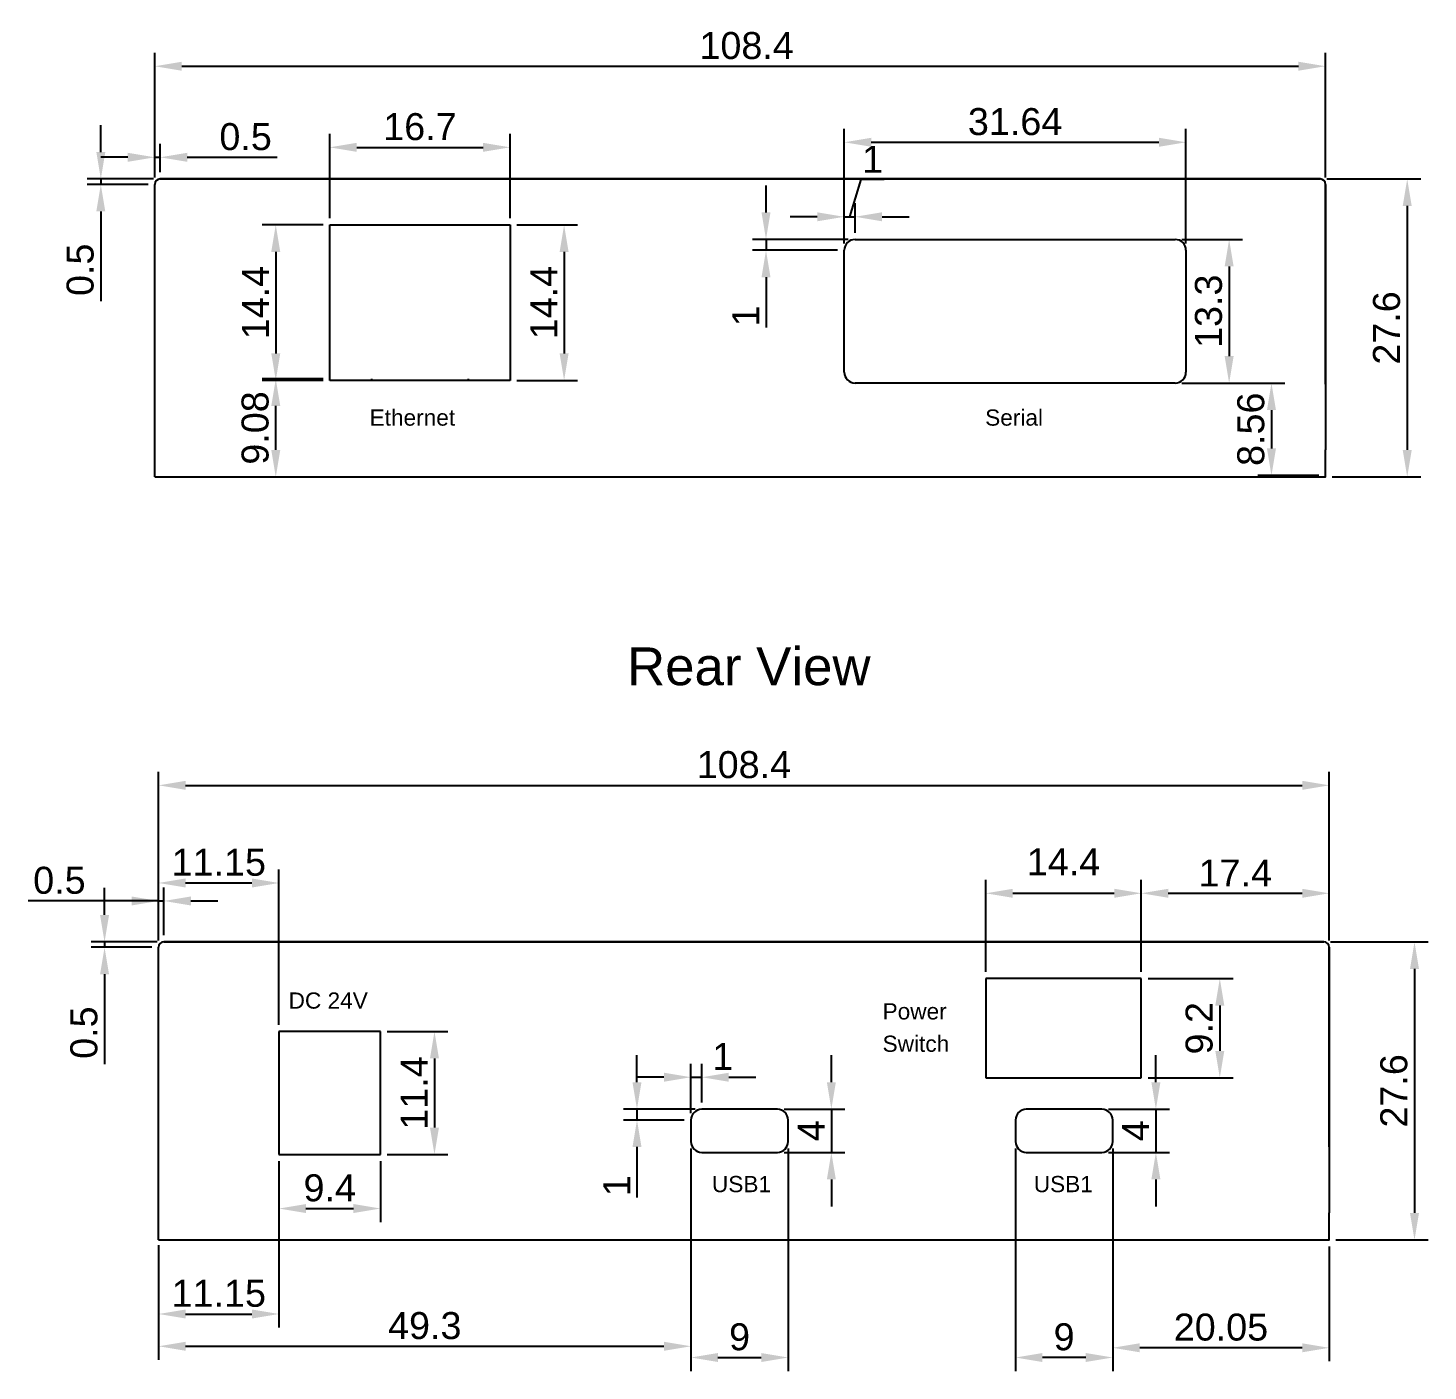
# Model space of a CAD drawing. Header units: millimetres. Extents: x 15 to 627, y 19 to 461.
# Drawn here: x 359.5 to 489.2, y 29.2 to 153.6 of the extents above; entities that cross this region are included whole.
import ezdxf

# ---------------------------------------------------------------- set-up
doc = ezdxf.new("R2010")
doc.units = ezdxf.units.MM
doc.header["$MEASUREMENT"] = 0
doc.layers.get('0').update_dxf_attribs({"linetype": 'CONTINUOUS'})
doc.layers.get('DEFPOINTS').update_dxf_attribs({"linetype": 'CONTINUOUS'})
for name, color, linetype in [('DIMENSION', 3, 'CONTINUOUS'), ('VIEW003', 7, 'CONTINUOUS'), ('VIEW005', 7, 'CONTINUOUS')]:
    doc.layers.add(name, color=color, linetype=linetype)
doc.styles.get("Standard").update_dxf_attribs({"font": 'arial.ttf'})
doc.dimstyles.get("Standard").update_dxf_attribs({"dimscale": 0, "dimtxt": 2.5, "dimasz": 2.5, "dimexe": 1.25, "dimexo": 0.625, "dimtad": 1, "dimdsep": 46, "dimtxsty": 'Standard', "dimcen": 2.5, "dimadec": 0, "dimazin": 0, "dimtfac": 1, "dimtmove": 0, "dimatfit": 3, "dimfxl": 1, "dimarcsym": 0})

# ---------------------------------------------------------------- blocks, each defined once
blk = doc.blocks.new('*D186')
at = {"layer": 'DEFPOINTS', "color": 0, "transparency": 16777216}
for p in [(479.668832, 150.098534), (371.269332, 139.152734), (479.668832, 139.152734)]:
    blk.add_point(p, dxfattribs=at)
at = {"layer": 'DIMENSION', "color": 0, "transparency": 16777216}
for p, q in [((371.269332, 139.777734), (371.269332, 151.348534)), ((479.668832, 139.777734), (479.668832, 151.348534)), ((373.769332, 150.098534), (477.168832, 150.098534))]:
    blk.add_line(p, q, dxfattribs=at)
for points in [[(373.769332, 150.515201), (373.769332, 149.681867), (371.269332, 150.098534)], [(477.168832, 149.681867), (477.168832, 150.515201), (479.668832, 150.098534)]]:
    blk.add_solid(points, dxfattribs=at)
at = {"layer": 'DIMENSION', "color": 0, "linetype": 'ByBlock', "transparency": 16777216, "insert": (426.06917, 151.999784), "char_height": 2.5, "attachment_point": 5}
blk.add_mtext('108.4', dxfattribs=at)
blk = doc.blocks.new('*D187')
at = {"layer": 'DEFPOINTS', "color": 0, "transparency": 16777216}
for p in [(371.769332, 141.662544), (371.269332, 139.152734), (371.769332, 139.652734)]:
    blk.add_point(p, dxfattribs=at)
at = {"layer": 'DIMENSION', "color": 0, "transparency": 16777216}
for p, q in [((371.269332, 139.777734), (371.269332, 142.912544)), ((371.769332, 140.277734), (371.769332, 142.912544)), ((368.769332, 141.662544), (366.269332, 141.662544)), ((371.269332, 141.662544), (371.769332, 141.662544)), ((374.269332, 141.662544), (382.584332, 141.662544))]:
    blk.add_line(p, q, dxfattribs=at)
for points in [[(368.769332, 141.245878), (368.769332, 142.079211), (371.269332, 141.662544)], [(374.269332, 142.079211), (374.269332, 141.245878), (371.769332, 141.662544)]]:
    blk.add_solid(points, dxfattribs=at)
at = {"layer": 'DIMENSION', "color": 0, "linetype": 'ByBlock', "transparency": 16777216, "insert": (379.676832, 143.563794), "char_height": 2.5, "attachment_point": 5}
blk.add_mtext('0.5', dxfattribs=at)
blk = doc.blocks.new('*D188')
at = {"layer": 'DEFPOINTS', "color": 0, "transparency": 16777216}
for p in [(436.109332, 136.151646), (436.109332, 134.052834), (435.109332, 133.052834)]:
    blk.add_point(p, dxfattribs=at)
at = {"layer": 'DIMENSION', "color": 0, "transparency": 16777216}
for p, q in [((436.642083, 139.594146), (435.609332, 136.151646)), ((438.812083, 139.594146), (436.642083, 139.594146)), ((432.609332, 136.151646), (430.109332, 136.151646)), ((435.109332, 133.677834), (435.109332, 137.401646)), ((435.109332, 136.151646), (436.109332, 136.151646)), ((436.109332, 134.677834), (436.109332, 137.401646)), ((438.609332, 136.151646), (441.109332, 136.151646))]:
    blk.add_line(p, q, dxfattribs=at)
for points in [[(432.609332, 135.734979), (432.609332, 136.568313), (435.109332, 136.151646)], [(438.609332, 136.568313), (438.609332, 135.734979), (436.109332, 136.151646)]]:
    blk.add_solid(points, dxfattribs=at)
at = {"layer": 'DIMENSION', "color": 0, "linetype": 'ByBlock', "transparency": 16777216, "insert": (437.727083, 141.474146), "char_height": 2.5, "attachment_point": 5}
blk.add_mtext('1', dxfattribs=at)
blk = doc.blocks.new('*D189')
at = {"layer": 'DEFPOINTS', "color": 0, "transparency": 16777216}
for p in [(382.766132, 49.288282), (392.166132, 49.288282), (392.166132, 44.288282)]:
    blk.add_point(p, dxfattribs=at)
at = {"layer": 'DIMENSION', "color": 0, "transparency": 16777216}
for p, q in [((382.766132, 48.663282), (382.766132, 43.038282)), ((392.166132, 48.663282), (392.166132, 43.038282)), ((385.266132, 44.288282), (389.666132, 44.288282))]:
    blk.add_line(p, q, dxfattribs=at)
for points in [[(385.266132, 44.704949), (385.266132, 43.871615), (382.766132, 44.288282)], [(389.666132, 43.871615), (389.666132, 44.704949), (392.166132, 44.288282)]]:
    blk.add_solid(points, dxfattribs=at)
at = {"layer": 'DIMENSION', "color": 0, "linetype": 'ByBlock', "transparency": 16777216, "insert": (387.466132, 46.189532), "char_height": 2.5, "attachment_point": 5}
blk.add_mtext('9.4', dxfattribs=at)
blk = doc.blocks.new('*D190')
at = {"layer": 'DEFPOINTS', "color": 0, "transparency": 16777216}
for p in [(462.615832, 73.488282), (448.215832, 65.588282), (462.615832, 65.588282)]:
    blk.add_point(p, dxfattribs=at)
at = {"layer": 'DIMENSION', "color": 0, "transparency": 16777216}
for p, q in [((448.215832, 66.213282), (448.215832, 74.738282)), ((462.615832, 66.213282), (462.615832, 74.738282)), ((450.715832, 73.488282), (460.115832, 73.488282))]:
    blk.add_line(p, q, dxfattribs=at)
for points in [[(450.715832, 73.904949), (450.715832, 73.071615), (448.215832, 73.488282)], [(460.115832, 73.071615), (460.115832, 73.904949), (462.615832, 73.488282)]]:
    blk.add_solid(points, dxfattribs=at)
at = {"layer": 'DIMENSION', "color": 0, "linetype": 'ByBlock', "transparency": 16777216, "insert": (455.415832, 76.403137), "char_height": 2.5, "attachment_point": 5}
blk.add_mtext('14.4', dxfattribs=at)
blk = doc.blocks.new('*D199')
at = {"layer": 'DEFPOINTS', "color": 0, "transparency": 16777216}
for p in [(366.269332, 139.152734), (371.269332, 139.152734), (371.769332, 139.652734)]:
    blk.add_point(p, dxfattribs=at)
at = {"layer": 'DIMENSION', "color": 0, "transparency": 16777216}
for p, q in [((366.269332, 142.152734), (366.269332, 144.652734)), ((371.144332, 139.652734), (365.019332, 139.652734)), ((370.644332, 139.152734), (365.019332, 139.152734)), ((366.269332, 139.652734), (366.269332, 139.152734)), ((366.269332, 136.652734), (366.269332, 128.337734))]:
    blk.add_line(p, q, dxfattribs=at)
for points in [[(365.852665, 142.152734), (366.685998, 142.152734), (366.269332, 139.652734)], [(366.685998, 136.652734), (365.852665, 136.652734), (366.269332, 139.152734)]]:
    blk.add_solid(points, dxfattribs=at)
at = {"layer": 'DIMENSION', "color": 0, "linetype": 'ByBlock', "transparency": 16777216, "insert": (364.368082, 131.245234), "char_height": 2.5, "attachment_point": 5, "rotation": 90}
blk.add_mtext('0.5', dxfattribs=at)
blk = doc.blocks.new('*D200')
at = {"layer": 'DEFPOINTS', "color": 0, "transparency": 16777216}
for p in [(372.116132, 72.777105), (372.116132, 68.988282), (371.616132, 68.488282)]:
    blk.add_point(p, dxfattribs=at)
at = {"layer": 'DIMENSION', "color": 0, "transparency": 16777216}
for p, q in [((371.616132, 69.113282), (371.616132, 74.027105)), ((372.116132, 69.613282), (372.116132, 74.027105)), ((371.616132, 72.777105), (359.527176, 72.777105)), ((369.116132, 72.777105), (366.616132, 72.777105)), ((371.616132, 72.777105), (372.116132, 72.777105)), ((374.616132, 72.777105), (377.116132, 72.777105))]:
    blk.add_line(p, q, dxfattribs=at)
for points in [[(369.116132, 72.360439), (369.116132, 73.193772), (371.616132, 72.777105)], [(374.616132, 73.193772), (374.616132, 72.360439), (372.116132, 72.777105)]]:
    blk.add_solid(points, dxfattribs=at)
at = {"layer": 'DIMENSION', "color": 0, "linetype": 'ByBlock', "transparency": 16777216, "insert": (362.434676, 74.678355), "char_height": 2.5, "attachment_point": 5}
blk.add_mtext('0.5', dxfattribs=at)
blk = doc.blocks.new('*D201')
at = {"layer": 'DEFPOINTS', "color": 0, "transparency": 16777216}
for p in [(372.116132, 68.988282), (366.616132, 68.488282), (371.616132, 68.488282)]:
    blk.add_point(p, dxfattribs=at)
at = {"layer": 'DIMENSION', "color": 0, "transparency": 16777216}
for p, q in [((366.616132, 71.488282), (366.616132, 73.988282)), ((371.491132, 68.988282), (365.366132, 68.988282)), ((366.616132, 68.988282), (366.616132, 68.488282)), ((370.991132, 68.488282), (365.366132, 68.488282)), ((366.616132, 65.988282), (366.616132, 57.673282))]:
    blk.add_line(p, q, dxfattribs=at)
for points in [[(366.199465, 71.488282), (367.032798, 71.488282), (366.616132, 68.988282)], [(367.032798, 65.988282), (366.199465, 65.988282), (366.616132, 68.488282)]]:
    blk.add_solid(points, dxfattribs=at)
at = {"layer": 'DIMENSION', "color": 0, "linetype": 'ByBlock', "transparency": 16777216, "insert": (364.714882, 60.580782), "char_height": 2.5, "attachment_point": 5, "rotation": 90}
blk.add_mtext('0.5', dxfattribs=at)
blk = doc.blocks.new('*D202')
at = {"layer": 'DEFPOINTS', "color": 0, "transparency": 16777216}
for p in [(421.916132, 53.488282), (415.916132, 52.488282), (420.916132, 52.488282)]:
    blk.add_point(p, dxfattribs=at)
at = {"layer": 'DIMENSION', "color": 0, "transparency": 16777216}
for p, q in [((415.916132, 55.988282), (415.916132, 58.488282)), ((421.291132, 53.488282), (414.666132, 53.488282)), ((415.916132, 53.488282), (415.916132, 52.488282)), ((420.291132, 52.488282), (414.666132, 52.488282)), ((415.916132, 49.988282), (415.916132, 45.318282))]:
    blk.add_line(p, q, dxfattribs=at)
for points in [[(415.499465, 55.988282), (416.332798, 55.988282), (415.916132, 53.488282)], [(416.332798, 49.988282), (415.499465, 49.988282), (415.916132, 52.488282)]]:
    blk.add_solid(points, dxfattribs=at)
at = {"layer": 'DIMENSION', "color": 0, "linetype": 'ByBlock', "transparency": 16777216, "insert": (414.036132, 46.403282), "char_height": 2.5, "attachment_point": 5, "rotation": 90}
blk.add_mtext('1', dxfattribs=at)
blk = doc.blocks.new('*D203')
at = {"layer": 'DEFPOINTS', "color": 0, "transparency": 16777216}
for p in [(392.166132, 60.688282), (392.166132, 49.288282), (397.166132, 49.288282)]:
    blk.add_point(p, dxfattribs=at)
at = {"layer": 'DIMENSION', "color": 0, "transparency": 16777216}
for p, q in [((392.791132, 60.688282), (398.416132, 60.688282)), ((397.166132, 58.188282), (397.166132, 51.788282)), ((392.791132, 49.288282), (398.416132, 49.288282))]:
    blk.add_line(p, q, dxfattribs=at)
for points in [[(397.582798, 58.188282), (396.749465, 58.188282), (397.166132, 60.688282)], [(396.749465, 51.788282), (397.582798, 51.788282), (397.166132, 49.288282)]]:
    blk.add_solid(points, dxfattribs=at)
at = {"layer": 'DIMENSION', "color": 0, "linetype": 'ByBlock', "transparency": 16777216, "insert": (395.286132, 54.988282), "char_height": 2.5, "attachment_point": 5, "rotation": 90}
blk.add_mtext('11.4', dxfattribs=at)
blk = doc.blocks.new('*D204')
at = {"layer": 'DEFPOINTS', "color": 0, "transparency": 16777216}
for p in [(479.515832, 68.988282), (480.015832, 41.388282), (487.912336, 41.388282)]:
    blk.add_point(p, dxfattribs=at)
at = {"layer": 'DIMENSION', "color": 0, "transparency": 16777216}
for p, q in [((480.140832, 68.988282), (489.162336, 68.988282)), ((487.912336, 66.488282), (487.912336, 43.888282)), ((480.640832, 41.388282), (489.162336, 41.388282))]:
    blk.add_line(p, q, dxfattribs=at)
for points in [[(488.329003, 66.488282), (487.495669, 66.488282), (487.912336, 68.988282)], [(487.495669, 43.888282), (488.329003, 43.888282), (487.912336, 41.388282)]]:
    blk.add_solid(points, dxfattribs=at)
at = {"layer": 'DIMENSION', "color": 0, "linetype": 'ByBlock', "transparency": 16777216, "insert": (486.011086, 55.188282), "char_height": 2.5, "attachment_point": 5, "rotation": 90}
blk.add_mtext('27.6', dxfattribs=at)
blk = doc.blocks.new('*D205')
at = {"layer": 'DEFPOINTS', "color": 0, "transparency": 16777216}
for p in [(479.168832, 139.652734), (479.668832, 112.052834), (487.237733, 112.052834)]:
    blk.add_point(p, dxfattribs=at)
at = {"layer": 'DIMENSION', "color": 0, "transparency": 16777216}
for p, q in [((479.793832, 139.652734), (488.487733, 139.652734)), ((487.237733, 137.152734), (487.237733, 114.552834)), ((480.293832, 112.052834), (488.487733, 112.052834))]:
    blk.add_line(p, q, dxfattribs=at)
for points in [[(487.654399, 137.152734), (486.821066, 137.152734), (487.237733, 139.652734)], [(486.821066, 114.552834), (487.654399, 114.552834), (487.237733, 112.052834)]]:
    blk.add_solid(points, dxfattribs=at)
at = {"layer": 'DIMENSION', "color": 0, "linetype": 'ByBlock', "transparency": 16777216, "insert": (485.336483, 125.852784), "char_height": 2.5, "attachment_point": 5, "rotation": 90}
blk.add_mtext('27.6', dxfattribs=at)
blk = doc.blocks.new('*D206')
at = {"layer": 'DEFPOINTS', "color": 0, "transparency": 16777216}
for p in [(404.169332, 135.402834), (404.169332, 121.002834), (409.169332, 121.002834)]:
    blk.add_point(p, dxfattribs=at)
at = {"layer": 'DIMENSION', "color": 0, "transparency": 16777216}
for p, q in [((404.794332, 135.402834), (410.419332, 135.402834)), ((409.169332, 132.902834), (409.169332, 123.502834)), ((404.794332, 121.002834), (410.419332, 121.002834))]:
    blk.add_line(p, q, dxfattribs=at)
for points in [[(409.585998, 132.902834), (408.752665, 132.902834), (409.169332, 135.402834)], [(408.752665, 123.502834), (409.585998, 123.502834), (409.169332, 121.002834)]]:
    blk.add_solid(points, dxfattribs=at)
at = {"layer": 'DIMENSION', "color": 0, "linetype": 'ByBlock', "transparency": 16777216, "insert": (407.289332, 128.202834), "char_height": 2.5, "attachment_point": 5, "rotation": 90}
blk.add_mtext('14.4', dxfattribs=at)
blk = doc.blocks.new('*D207')
at = {"layer": 'DEFPOINTS', "color": 0, "transparency": 16777216}
for p in [(465.748832, 134.052834), (465.748832, 120.752834), (470.748832, 120.752834)]:
    blk.add_point(p, dxfattribs=at)
at = {"layer": 'DIMENSION', "color": 0, "transparency": 16777216}
for p, q in [((466.373832, 134.052834), (471.998832, 134.052834)), ((470.748832, 131.552834), (470.748832, 123.252834)), ((466.373832, 120.752834), (471.998832, 120.752834))]:
    blk.add_line(p, q, dxfattribs=at)
for points in [[(471.165498, 131.552834), (470.332165, 131.552834), (470.748832, 134.052834)], [(470.332165, 123.252834), (471.165498, 123.252834), (470.748832, 120.752834)]]:
    blk.add_solid(points, dxfattribs=at)
at = {"layer": 'DIMENSION', "color": 0, "linetype": 'ByBlock', "transparency": 16777216, "insert": (468.847582, 127.402834), "char_height": 2.5, "attachment_point": 5, "rotation": 90}
blk.add_mtext('13.3', dxfattribs=at)
blk = doc.blocks.new('*D208')
at = {"layer": 'DEFPOINTS', "color": 0, "transparency": 16777216}
for p in [(436.109332, 134.052834), (427.863835, 133.052834), (435.109332, 133.052834)]:
    blk.add_point(p, dxfattribs=at)
at = {"layer": 'DIMENSION', "color": 0, "transparency": 16777216}
for p, q in [((427.863835, 136.552834), (427.863835, 139.052834)), ((435.484332, 134.052834), (426.613835, 134.052834)), ((427.863835, 134.052834), (427.863835, 133.052834)), ((434.484332, 133.052834), (426.613835, 133.052834)), ((427.863835, 130.552834), (427.863835, 125.882834))]:
    blk.add_line(p, q, dxfattribs=at)
for points in [[(427.447168, 136.552834), (428.280502, 136.552834), (427.863835, 134.052834)], [(428.280502, 130.552834), (427.447168, 130.552834), (427.863835, 133.052834)]]:
    blk.add_solid(points, dxfattribs=at)
at = {"layer": 'DIMENSION', "color": 0, "linetype": 'ByBlock', "transparency": 16777216, "insert": (425.983835, 126.967834), "char_height": 2.5, "attachment_point": 5, "rotation": 90}
blk.add_mtext('1', dxfattribs=at)
blk = doc.blocks.new('*D209')
at = {"layer": 'DEFPOINTS', "color": 0, "transparency": 16777216}
for p in [(382.469332, 121.127834), (387.469332, 121.127834), (371.269332, 112.052834)]:
    blk.add_point(p, dxfattribs=at)
at = {"layer": 'DIMENSION', "color": 0, "transparency": 16777216}
for p, q in [((386.844332, 121.127834), (381.219332, 121.127834)), ((382.469332, 114.552834), (382.469332, 118.627834)), ((371.894332, 112.052834), (383.719332, 112.052834))]:
    blk.add_line(p, q, dxfattribs=at)
for points in [[(382.885998, 118.627834), (382.052665, 118.627834), (382.469332, 121.127834)], [(382.052665, 114.552834), (382.885998, 114.552834), (382.469332, 112.052834)]]:
    blk.add_solid(points, dxfattribs=at)
at = {"layer": 'DIMENSION', "color": 0, "linetype": 'ByBlock', "transparency": 16777216, "insert": (380.568082, 116.590334), "char_height": 2.5, "attachment_point": 5, "rotation": 90}
blk.add_mtext('9.08', dxfattribs=at)
blk = doc.blocks.new('*D210')
at = {"layer": 'DEFPOINTS', "color": 0, "transparency": 16777216}
for p in [(465.748832, 120.752834), (474.668832, 112.193134), (479.668832, 112.193134)]:
    blk.add_point(p, dxfattribs=at)
at = {"layer": 'DIMENSION', "color": 0, "transparency": 16777216}
for p, q in [((466.373832, 120.752834), (475.918832, 120.752834)), ((474.668832, 118.252834), (474.668832, 114.693134)), ((479.043832, 112.193134), (473.418832, 112.193134))]:
    blk.add_line(p, q, dxfattribs=at)
for points in [[(475.085498, 118.252834), (474.252165, 118.252834), (474.668832, 120.752834)], [(474.252165, 114.693134), (475.085498, 114.693134), (474.668832, 112.193134)]]:
    blk.add_solid(points, dxfattribs=at)
at = {"layer": 'DIMENSION', "color": 0, "linetype": 'ByBlock', "transparency": 16777216, "insert": (472.767582, 116.472984), "char_height": 2.5, "attachment_point": 5, "rotation": 90}
blk.add_mtext('8.56', dxfattribs=at)
blk = doc.blocks.new('*D211')
at = {"layer": 'DEFPOINTS', "color": 0, "transparency": 16777216}
for p in [(387.469332, 135.402834), (382.469332, 121.002834), (387.469332, 121.002834)]:
    blk.add_point(p, dxfattribs=at)
at = {"layer": 'DIMENSION', "color": 0, "transparency": 16777216}
for p, q in [((386.844332, 135.402834), (381.219332, 135.402834)), ((382.469332, 132.902834), (382.469332, 123.502834)), ((386.844332, 121.002834), (381.219332, 121.002834))]:
    blk.add_line(p, q, dxfattribs=at)
for points in [[(382.885998, 132.902834), (382.052665, 132.902834), (382.469332, 135.402834)], [(382.052665, 123.502834), (382.885998, 123.502834), (382.469332, 121.002834)]]:
    blk.add_solid(points, dxfattribs=at)
at = {"layer": 'DIMENSION', "color": 0, "linetype": 'ByBlock', "transparency": 16777216, "insert": (380.589332, 128.202834), "char_height": 2.5, "attachment_point": 5, "rotation": 90}
blk.add_mtext('14.4', dxfattribs=at)
blk = doc.blocks.new('*D216')
at = {"layer": 'DEFPOINTS', "color": 0, "transparency": 16777216}
for p in [(462.615832, 65.588282), (462.615832, 56.388282), (469.885073, 56.388282)]:
    blk.add_point(p, dxfattribs=at)
at = {"layer": 'DIMENSION', "color": 0, "transparency": 16777216}
for p, q in [((463.240832, 65.588282), (471.135073, 65.588282)), ((469.885073, 63.088282), (469.885073, 58.888282)), ((463.240832, 56.388282), (471.135073, 56.388282))]:
    blk.add_line(p, q, dxfattribs=at)
for points in [[(470.301739, 63.088282), (469.468406, 63.088282), (469.885073, 65.588282)], [(469.468406, 58.888282), (470.301739, 58.888282), (469.885073, 56.388282)]]:
    blk.add_solid(points, dxfattribs=at)
at = {"layer": 'DIMENSION', "color": 0, "linetype": 'ByBlock', "transparency": 16777216, "insert": (467.983823, 60.988282), "char_height": 2.5, "attachment_point": 5, "rotation": 90}
blk.add_mtext('9.2', dxfattribs=at)
blk = doc.blocks.new('*D218')
at = {"layer": 'DEFPOINTS', "color": 0, "transparency": 16777216}
for p in [(404.169332, 142.585306), (387.469332, 135.402834), (404.169332, 135.402834)]:
    blk.add_point(p, dxfattribs=at)
at = {"layer": 'DIMENSION', "color": 0, "transparency": 16777216}
for p, q in [((387.469332, 136.027834), (387.469332, 143.835306)), ((404.169332, 136.027834), (404.169332, 143.835306)), ((389.969332, 142.585306), (401.669332, 142.585306))]:
    blk.add_line(p, q, dxfattribs=at)
for points in [[(389.969332, 143.001973), (389.969332, 142.16864), (387.469332, 142.585306)], [(401.669332, 142.16864), (401.669332, 143.001973), (404.169332, 142.585306)]]:
    blk.add_solid(points, dxfattribs=at)
at = {"layer": 'DIMENSION', "color": 0, "linetype": 'ByBlock', "transparency": 16777216, "insert": (395.819332, 144.486556), "char_height": 2.5, "attachment_point": 5}
blk.add_mtext('16.7', dxfattribs=at)
blk = doc.blocks.new('*D219')
at = {"layer": 'DEFPOINTS', "color": 0, "transparency": 16777216}
for p in [(466.748832, 143.052834), (435.109332, 133.052834), (466.748832, 133.052834)]:
    blk.add_point(p, dxfattribs=at)
at = {"layer": 'DIMENSION', "color": 0, "transparency": 16777216}
for p, q in [((435.109332, 133.677834), (435.109332, 144.302834)), ((466.748832, 133.677834), (466.748832, 144.302834)), ((437.609332, 143.052834), (464.248832, 143.052834))]:
    blk.add_line(p, q, dxfattribs=at)
for points in [[(437.609332, 143.4695), (437.609332, 142.636167), (435.109332, 143.052834)], [(464.248832, 142.636167), (464.248832, 143.4695), (466.748832, 143.052834)]]:
    blk.add_solid(points, dxfattribs=at)
at = {"layer": 'DIMENSION', "color": 0, "linetype": 'ByBlock', "transparency": 16777216, "insert": (450.929082, 144.954084), "char_height": 2.5, "attachment_point": 5}
blk.add_mtext('31.64', dxfattribs=at)
blk = doc.blocks.new('*D220')
at = {"layer": 'DEFPOINTS', "color": 0, "transparency": 16777216}
for p in [(421.916132, 56.449945), (421.916132, 53.488282), (420.916132, 52.488282)]:
    blk.add_point(p, dxfattribs=at)
at = {"layer": 'DIMENSION', "color": 0, "transparency": 16777216}
for p, q in [((420.916132, 53.113282), (420.916132, 57.699945)), ((421.916132, 54.113282), (421.916132, 57.699945)), ((418.416132, 56.449945), (415.916132, 56.449945)), ((420.916132, 56.449945), (421.916132, 56.449945)), ((424.416132, 56.449945), (426.916132, 56.449945))]:
    blk.add_line(p, q, dxfattribs=at)
for points in [[(418.416132, 56.033278), (418.416132, 56.866612), (420.916132, 56.449945)], [(424.416132, 56.866612), (424.416132, 56.033278), (421.916132, 56.449945)]]:
    blk.add_solid(points, dxfattribs=at)
at = {"layer": 'DIMENSION', "color": 0, "linetype": 'ByBlock', "transparency": 16777216, "insert": (423.864412, 58.3806), "char_height": 2.5, "attachment_point": 5}
blk.add_mtext('1', dxfattribs=at)
blk = doc.blocks.new('*D221')
at = {"layer": 'DEFPOINTS', "color": 0, "transparency": 16777216}
for p in [(428.916132, 53.488282), (428.916132, 49.488282), (433.916132, 49.488282)]:
    blk.add_point(p, dxfattribs=at)
at = {"layer": 'DIMENSION', "color": 0, "transparency": 16777216}
for p, q in [((433.916132, 55.988282), (433.916132, 58.488282)), ((429.541132, 53.488282), (435.166132, 53.488282)), ((433.916132, 53.488282), (433.916132, 49.488282)), ((429.541132, 49.488282), (435.166132, 49.488282)), ((433.916132, 46.988282), (433.916132, 44.488282))]:
    blk.add_line(p, q, dxfattribs=at)
for points in [[(433.499465, 55.988282), (434.332798, 55.988282), (433.916132, 53.488282)], [(434.332798, 46.988282), (433.499465, 46.988282), (433.916132, 49.488282)]]:
    blk.add_solid(points, dxfattribs=at)
at = {"layer": 'DIMENSION', "color": 0, "linetype": 'ByBlock', "transparency": 16777216, "insert": (432.041132, 51.488282), "char_height": 2.5, "attachment_point": 5, "rotation": 90}
blk.add_mtext('4', dxfattribs=at)
blk = doc.blocks.new('*D222')
at = {"layer": 'DEFPOINTS', "color": 0, "transparency": 16777216}
for p in [(458.965832, 53.488282), (458.965832, 49.488282), (463.965832, 49.488282)]:
    blk.add_point(p, dxfattribs=at)
at = {"layer": 'DIMENSION', "color": 0, "transparency": 16777216}
for p, q in [((463.965832, 55.988282), (463.965832, 58.488282)), ((459.590832, 53.488282), (465.215832, 53.488282)), ((463.965832, 53.488282), (463.965832, 49.488282)), ((459.590832, 49.488282), (465.215832, 49.488282)), ((463.965832, 46.988282), (463.965832, 44.488282))]:
    blk.add_line(p, q, dxfattribs=at)
for points in [[(463.549165, 55.988282), (464.382498, 55.988282), (463.965832, 53.488282)], [(464.382498, 46.988282), (463.549165, 46.988282), (463.965832, 49.488282)]]:
    blk.add_solid(points, dxfattribs=at)
at = {"layer": 'DIMENSION', "color": 0, "linetype": 'ByBlock', "transparency": 16777216, "insert": (462.090832, 51.488282), "char_height": 2.5, "attachment_point": 5, "rotation": 90}
blk.add_mtext('4', dxfattribs=at)
blk = doc.blocks.new('*D223')
at = {"layer": 'DEFPOINTS', "color": 0, "transparency": 16777216}
for p in [(382.766132, 49.288282), (371.616132, 41.528582), (382.766132, 34.518728)]:
    blk.add_point(p, dxfattribs=at)
at = {"layer": 'DIMENSION', "color": 0, "transparency": 16777216}
for p, q in [((382.766132, 48.663282), (382.766132, 33.268728)), ((371.616132, 40.903582), (371.616132, 33.268728)), ((374.116132, 34.518728), (380.266132, 34.518728))]:
    blk.add_line(p, q, dxfattribs=at)
for points in [[(374.116132, 34.935395), (374.116132, 34.102061), (371.616132, 34.518728)], [(380.266132, 34.102061), (380.266132, 34.935395), (382.766132, 34.518728)]]:
    blk.add_solid(points, dxfattribs=at)
at = {"layer": 'DIMENSION', "color": 0, "linetype": 'ByBlock', "transparency": 16777216, "insert": (377.191132, 36.419978), "char_height": 2.5, "attachment_point": 5}
blk.add_mtext('11.15', dxfattribs=at)
blk = doc.blocks.new('*D224')
at = {"layer": 'DEFPOINTS', "color": 0, "transparency": 16777216}
for p in [(420.916132, 50.488282), (371.616132, 41.528582), (420.916132, 31.528582)]:
    blk.add_point(p, dxfattribs=at)
at = {"layer": 'DIMENSION', "color": 0, "transparency": 16777216}
for p, q in [((420.916132, 49.863282), (420.916132, 30.278582)), ((371.616132, 40.903582), (371.616132, 30.278582)), ((374.116132, 31.528582), (418.416132, 31.528582))]:
    blk.add_line(p, q, dxfattribs=at)
for points in [[(374.116132, 31.945249), (374.116132, 31.111915), (371.616132, 31.528582)], [(418.416132, 31.111915), (418.416132, 31.945249), (420.916132, 31.528582)]]:
    blk.add_solid(points, dxfattribs=at)
at = {"layer": 'DIMENSION', "color": 0, "linetype": 'ByBlock', "transparency": 16777216, "insert": (396.266132, 33.429832), "char_height": 2.5, "attachment_point": 5}
blk.add_mtext('49.3', dxfattribs=at)
blk = doc.blocks.new('*D225')
at = {"layer": 'DEFPOINTS', "color": 0, "transparency": 16777216}
for p in [(459.965832, 50.488282), (480.015832, 41.388282), (459.965832, 31.388282)]:
    blk.add_point(p, dxfattribs=at)
at = {"layer": 'DIMENSION', "color": 0, "transparency": 16777216}
for p, q in [((459.965832, 49.863282), (459.965832, 30.138282)), ((480.015832, 40.763282), (480.015832, 30.138282)), ((477.515832, 31.388282), (462.465832, 31.388282))]:
    blk.add_line(p, q, dxfattribs=at)
for points in [[(462.465832, 31.804949), (462.465832, 30.971615), (459.965832, 31.388282)], [(477.515832, 30.971615), (477.515832, 31.804949), (480.015832, 31.388282)]]:
    blk.add_solid(points, dxfattribs=at)
at = {"layer": 'DIMENSION', "color": 0, "linetype": 'ByBlock', "transparency": 16777216, "insert": (469.990832, 33.289532), "char_height": 2.5, "attachment_point": 5}
blk.add_mtext('20.05', dxfattribs=at)
blk = doc.blocks.new('*D226')
at = {"layer": 'DEFPOINTS', "color": 0, "transparency": 16777216}
for p in [(420.916132, 50.488282), (429.916132, 50.488282), (429.916132, 30.488282)]:
    blk.add_point(p, dxfattribs=at)
at = {"layer": 'DIMENSION', "color": 0, "transparency": 16777216}
for p, q in [((420.916132, 49.863282), (420.916132, 29.238282)), ((429.916132, 49.863282), (429.916132, 29.238282)), ((423.416132, 30.488282), (427.416132, 30.488282))]:
    blk.add_line(p, q, dxfattribs=at)
for points in [[(423.416132, 30.904949), (423.416132, 30.071615), (420.916132, 30.488282)], [(427.416132, 30.071615), (427.416132, 30.904949), (429.916132, 30.488282)]]:
    blk.add_solid(points, dxfattribs=at)
at = {"layer": 'DIMENSION', "color": 0, "linetype": 'ByBlock', "transparency": 16777216, "insert": (425.416132, 32.389532), "char_height": 2.5, "attachment_point": 5}
blk.add_mtext('9', dxfattribs=at)
blk = doc.blocks.new('*D227')
at = {"layer": 'DEFPOINTS', "color": 0, "transparency": 16777216}
for p in [(450.965832, 50.488282), (459.965832, 50.488282), (450.965832, 30.488282)]:
    blk.add_point(p, dxfattribs=at)
at = {"layer": 'DIMENSION', "color": 0, "transparency": 16777216}
for p, q in [((450.965832, 49.863282), (450.965832, 29.238282)), ((459.965832, 49.863282), (459.965832, 29.238282)), ((457.465832, 30.488282), (453.465832, 30.488282))]:
    blk.add_line(p, q, dxfattribs=at)
for points in [[(453.465832, 30.904949), (453.465832, 30.071615), (450.965832, 30.488282)], [(457.465832, 30.071615), (457.465832, 30.904949), (459.965832, 30.488282)]]:
    blk.add_solid(points, dxfattribs=at)
at = {"layer": 'DIMENSION', "color": 0, "linetype": 'ByBlock', "transparency": 16777216, "insert": (455.465832, 32.389532), "char_height": 2.5, "attachment_point": 5}
blk.add_mtext('9', dxfattribs=at)
blk = doc.blocks.new('*D228')
at = {"layer": 'DEFPOINTS', "color": 0, "transparency": 16777216}
for p in [(480.015832, 83.488282), (371.616132, 68.488282), (480.015832, 68.488282)]:
    blk.add_point(p, dxfattribs=at)
at = {"layer": 'DIMENSION', "color": 0, "transparency": 16777216}
for p, q in [((371.616132, 69.113282), (371.616132, 84.738282)), ((480.015832, 69.113282), (480.015832, 84.738282)), ((374.116132, 83.488282), (477.515832, 83.488282))]:
    blk.add_line(p, q, dxfattribs=at)
for points in [[(374.116132, 83.904949), (374.116132, 83.071615), (371.616132, 83.488282)], [(477.515832, 83.071615), (477.515832, 83.904949), (480.015832, 83.488282)]]:
    blk.add_solid(points, dxfattribs=at)
at = {"layer": 'DIMENSION', "color": 0, "linetype": 'ByBlock', "transparency": 16777216, "insert": (425.815982, 85.389532), "char_height": 2.5, "attachment_point": 5}
blk.add_mtext('108.4', dxfattribs=at)
blk = doc.blocks.new('*D229')
at = {"layer": 'DEFPOINTS', "color": 0, "transparency": 16777216}
for p in [(480.015832, 73.488282), (480.015832, 68.488282), (462.615832, 65.588282)]:
    blk.add_point(p, dxfattribs=at)
at = {"layer": 'DIMENSION', "color": 0, "transparency": 16777216}
for p, q in [((462.615832, 66.213282), (462.615832, 74.738282)), ((480.015832, 69.113282), (480.015832, 74.738282)), ((465.115832, 73.488282), (477.515832, 73.488282))]:
    blk.add_line(p, q, dxfattribs=at)
for points in [[(465.115832, 73.904949), (465.115832, 73.071615), (462.615832, 73.488282)], [(477.515832, 73.071615), (477.515832, 73.904949), (480.015832, 73.488282)]]:
    blk.add_solid(points, dxfattribs=at)
at = {"layer": 'DIMENSION', "color": 0, "linetype": 'ByBlock', "transparency": 16777216, "insert": (471.315832, 75.368282), "char_height": 2.5, "attachment_point": 5}
blk.add_mtext('17.4', dxfattribs=at)
blk = doc.blocks.new('*D230')
at = {"layer": 'DEFPOINTS', "color": 0, "transparency": 16777216}
for p in [(382.766132, 74.443772), (371.616132, 68.488282), (382.766132, 60.688282)]:
    blk.add_point(p, dxfattribs=at)
at = {"layer": 'DIMENSION', "color": 0, "transparency": 16777216}
for p, q in [((371.616132, 69.113282), (371.616132, 75.693772)), ((382.766132, 61.313282), (382.766132, 75.693772)), ((374.116132, 74.443772), (380.266132, 74.443772))]:
    blk.add_line(p, q, dxfattribs=at)
for points in [[(374.116132, 74.860439), (374.116132, 74.027105), (371.616132, 74.443772)], [(380.266132, 74.027105), (380.266132, 74.860439), (382.766132, 74.443772)]]:
    blk.add_solid(points, dxfattribs=at)
at = {"layer": 'DIMENSION', "color": 0, "linetype": 'ByBlock', "transparency": 16777216, "insert": (377.191132, 76.345022), "char_height": 2.5, "attachment_point": 5}
blk.add_mtext('11.15', dxfattribs=at)

msp = doc.modelspace()

# ---------------------------------------------------------------- linework, layer by layer
at = {"layer": 'VIEW003'}
for p, q in [((371.269, 114.553), (371.269, 139.153)), ((479.169, 139.653), (371.769, 139.653)), ((371.769, 139.653), (479.169, 139.653)), ((479.669, 120.653), (479.669, 139.153)), ((479.669, 139.153), (479.669, 114.553)), ((387.469, 121.003), (387.469, 135.403)), ((387.469, 135.403), (404.169, 135.403)), ((404.169, 135.403), (404.169, 121.003)), ((436.109, 134.053), (465.749, 134.053)), ((435.109, 121.753), (435.109, 133.053)), ((466.749, 133.053), (466.749, 121.753)), ((404.169, 121.003), (387.469, 121.003)), ((465.749, 120.753), (436.109, 120.753)), ((371.269, 112.053), (373.769, 112.053)), ((373.769, 112.053), (477.169, 112.053)), ((477.169, 112.053), (479.669, 112.053))]:
    msp.add_line(p, q, dxfattribs=at)
for centre, radius, start, end in [((371.769, 139.153), 0.5, 90, 180), ((479.169, 139.153), 0.5, 0, 90), ((436.109, 133.053), 1, 90, 180), ((465.749, 133.053), 1, 0, 90), ((392.319, 121.153), 1, 180, 188.627), ((399.319, 121.153), 1, 351.37307, 0), ((436.109, 121.753), 1, 180, 270), ((465.749, 121.753), 1, 270, 0)]:
    msp.add_arc(centre, radius, start, end, dxfattribs=at)
for points in [[(371.269, 112.053), (371.269, 112.061), (371.269, 112.069), (371.269, 112.092), (371.269, 112.116), (371.269, 112.154), (371.269, 112.193), (371.269, 112.247), (371.269, 112.3), (371.269, 112.368), (371.269, 112.436), (371.269, 112.517), (371.269, 112.598), (371.269, 112.692), (371.269, 112.785), (371.269, 112.89), (371.269, 112.994), (371.269, 113.108), (371.269, 113.223), (371.269, 113.345), (371.269, 113.468), (371.269, 113.598), (371.269, 113.727), (371.269, 113.862), (371.269, 113.997), (371.269, 114.272), (371.269, 114.553)], [(479.669, 112.053), (479.669, 112.061), (479.669, 112.069), (479.669, 112.092), (479.669, 112.116), (479.669, 112.154), (479.669, 112.193), (479.669, 112.247), (479.669, 112.3), (479.669, 112.368), (479.669, 112.436), (479.669, 112.517), (479.669, 112.598), (479.669, 112.692), (479.669, 112.785), (479.669, 112.89), (479.669, 112.994), (479.669, 113.108), (479.669, 113.223), (479.669, 113.345), (479.669, 113.468), (479.669, 113.598), (479.669, 113.727), (479.669, 113.862), (479.669, 113.997), (479.669, 114.272), (479.669, 114.553)]]:
    msp.add_open_spline(points, degree=2, knots=[0, 0, 0, 0.1122, 0.1122, 0.224399, 0.224399, 0.336599, 0.336599, 0.448799, 0.448799, 0.560999, 0.560999, 0.673198, 0.673198, 0.785398, 0.785398, 0.897598, 0.897598, 1.0098, 1.0098, 1.122, 1.122, 1.2342, 1.2342, 1.3464, 1.3464, 1.5708, 1.5708, 1.5708], dxfattribs=at)
at = {"layer": 'VIEW005'}
for p, q in [((372.116, 68.988), (479.516, 68.988)), ((479.516, 68.988), (372.116, 68.988)), ((371.616, 43.888), (371.616, 68.488)), ((480.016, 68.488), (480.016, 43.888)), ((480.016, 49.988), (480.016, 68.488)), ((448.216, 65.588), (448.216, 56.388)), ((462.616, 65.588), (448.216, 65.588)), ((462.616, 56.388), (462.616, 65.588)), ((382.766, 60.688), (382.766, 49.288)), ((392.166, 60.688), (382.766, 60.688)), ((392.166, 49.288), (392.166, 60.688)), ((448.216, 56.388), (462.616, 56.388)), ((428.916, 53.488), (421.916, 53.488)), ((458.966, 53.488), (451.966, 53.488)), ((420.916, 52.488), (420.916, 50.488)), ((429.916, 50.488), (429.916, 52.488)), ((450.966, 52.488), (450.966, 50.488)), ((459.966, 50.488), (459.966, 52.488)), ((382.766, 49.288), (392.166, 49.288)), ((421.916, 49.488), (428.916, 49.488)), ((451.966, 49.488), (458.966, 49.488)), ((371.616, 41.388), (374.116, 41.388)), ((374.116, 41.388), (477.516, 41.388)), ((477.516, 41.388), (480.016, 41.388))]:
    msp.add_line(p, q, dxfattribs=at)
for centre, radius, start, end in [((372.116, 68.488), 0.5, 90, 180), ((479.516, 68.488), 0.5, 0, 90), ((421.916, 52.488), 1, 90, 180), ((428.916, 52.488), 1, 0, 90), ((451.966, 52.488), 1, 90, 180), ((458.966, 52.488), 1, 0, 90), ((421.916, 50.488), 1, 180, 270), ((428.916, 50.488), 1, 270, 0), ((451.966, 50.488), 1, 180, 270), ((458.966, 50.488), 1, 270, 0)]:
    msp.add_arc(centre, radius, start, end, dxfattribs=at)
for points in [[(371.616, 41.388), (371.616, 41.396), (371.616, 41.404), (371.616, 41.427), (371.616, 41.451), (371.616, 41.49), (371.616, 41.529), (371.616, 41.582), (371.616, 41.636), (371.616, 41.704), (371.616, 41.771), (371.616, 41.853), (371.616, 41.934), (371.616, 42.027), (371.616, 42.121), (371.616, 42.225), (371.616, 42.33), (371.616, 42.444), (371.616, 42.558), (371.616, 42.681), (371.616, 42.804), (371.616, 42.933), (371.616, 43.063), (371.616, 43.197), (371.616, 43.332), (371.616, 43.607), (371.616, 43.888)], [(480.016, 41.388), (480.016, 41.396), (480.016, 41.404), (480.016, 41.427), (480.016, 41.451), (480.016, 41.49), (480.016, 41.529), (480.016, 41.582), (480.016, 41.636), (480.016, 41.704), (480.016, 41.771), (480.016, 41.853), (480.016, 41.934), (480.016, 42.027), (480.016, 42.121), (480.016, 42.225), (480.016, 42.33), (480.016, 42.444), (480.016, 42.558), (480.016, 42.681), (480.016, 42.804), (480.016, 42.933), (480.016, 43.063), (480.016, 43.197), (480.016, 43.332), (480.016, 43.607), (480.016, 43.888)]]:
    msp.add_open_spline(points, degree=2, knots=[0, 0, 0, 0.1122, 0.1122, 0.224399, 0.224399, 0.336599, 0.336599, 0.448799, 0.448799, 0.560999, 0.560999, 0.673198, 0.673198, 0.785398, 0.785398, 0.897598, 0.897598, 1.0098, 1.0098, 1.122, 1.122, 1.2342, 1.2342, 1.3464, 1.3464, 1.5708, 1.5708, 1.5708], dxfattribs=at)

# ---------------------------------------------------------------- texts
at = {"linetype": 'ByBlock'}
for s, p in [('Ethernet', (391.157, 116.804)), ('Serial', (448.157, 116.804)), ('DC 24V', (383.657, 62.804)), ('Power', (438.657, 61.804)), ('Switch', (438.657, 58.804)), ('USB1', (422.857, 45.804)), ('USB1', (452.657, 45.804))]:
    msp.add_text(s, height=1.5, dxfattribs=at).set_placement(p)
at = {"linetype": 'ByBlock', "insert": (414.996, 96.265), "char_height": 2.5, "width": 52.61086, "attachment_point": 1}
msp.add_mtext('{\\H1.4x;Rear View}', dxfattribs=at)

# ---------------------------------------------------------------- dimensions: what is measured, and where the dimension line sits
at = {"layer": 'DIMENSION'}
for base, p1, p2, override, picture, middle in [((479.669, 150.099), (371.269, 139.153), (479.669, 139.153), {"dimscale": 1, "dimlfac": 1, "dimtxsty": 'Standard', "dimsah": 1, "dimtolj": 0}, '*D186', (426.069, 150.099)), ((382.766, 74.444), (371.616, 68.488), (382.766, 60.688), {"dimscale": 1, "dimlfac": 1, "dimtxsty": 'Standard', "dimsah": 1, "dimtolj": 0}, '*D230', (377.191, 74.444)), ((462.616, 73.488), (448.216, 65.588), (462.616, 65.588), {"dimscale": 1, "dimlfac": 1, "dimtxsty": 'Standard', "dimsah": 1, "dimtmove": 1, "dimtolj": 0}, '*D190', (455.416, 74.523)), ((372.116, 72.777), (371.616, 68.488), (372.116, 68.988), {"dimscale": 1, "dimlfac": 1, "dimtxsty": 'Standard', "dimsah": 1, "dimtolj": 0}, '*D200', (362.435, 72.777)), ((421.916, 56.45), (420.916, 52.488), (421.916, 53.488), {"dimscale": 1, "dimlfac": 1, "dimtxsty": 'Standard', "dimsah": 1, "dimtmove": 1, "dimtolj": 0}, '*D220', (423.864, 56.501))]:
    dim = msp.add_linear_dim(base=base, p1=p1, p2=p2, dimstyle='Standard', override=override, dxfattribs=at)
    dim.commit()
    dim.dimension.update_dxf_attribs({"geometry": picture, "text_midpoint": middle, "dimtype": 160})
for base, p1, p2, override, picture, middle in [((466.749, 143.053), (435.109, 133.053), (466.749, 133.053), {"dimscale": 1, "dimlfac": 1, "dimtxsty": 'Standard', "dimsah": 1, "dimtolj": 0}, '*D219', (450.929, 144.954)), ((371.769, 141.663), (371.269, 139.153), (371.769, 139.653), {"dimscale": 1, "dimlfac": 1, "dimtxsty": 'Standard', "dimsah": 1, "dimtolj": 0}, '*D187', (379.677, 143.564)), ((404.169, 142.585), (387.469, 135.403), (404.169, 135.403), {"dimscale": 1, "dimlfac": 1, "dimtxsty": 'Standard', "dimsah": 1, "dimtolj": 0}, '*D218', (395.819, 144.487)), ((436.109, 136.152), (435.109, 133.053), (436.109, 134.053), {"dimscale": 1, "dimlfac": 1, "dimtxsty": 'Standard', "dimsah": 1, "dimtmove": 1, "dimtolj": 0}, '*D188', (437.267, 141.474)), ((480.016, 83.488), (371.616, 68.488), (480.016, 68.488), {"dimscale": 1, "dimlfac": 1, "dimtxsty": 'Standard', "dimsah": 1, "dimtolj": 0}, '*D228', (425.816, 85.39)), ((480.016, 73.488), (462.616, 65.588), (480.016, 68.488), {"dimscale": 1, "dimlfac": 1, "dimtxsty": 'Standard', "dimsah": 1, "dimtolj": 0}, '*D229', (471.316, 75.368)), ((420.916, 31.529), (371.616, 41.529), (420.916, 50.488), {"dimscale": 1, "dimlfac": 1, "dimtxsty": 'Standard', "dimsah": 1, "dimtolj": 0}, '*D224', (396.266, 33.43)), ((382.766, 34.519), (371.616, 41.529), (382.766, 49.288), {"dimscale": 1, "dimlfac": 1, "dimtxsty": 'Standard', "dimsah": 1, "dimtolj": 0}, '*D223', (377.191, 36.42)), ((392.166, 44.288), (382.766, 49.288), (392.166, 49.288), {"dimscale": 1, "dimlfac": 1, "dimtxsty": 'Standard', "dimsah": 1, "dimtolj": 0}, '*D189', (387.466, 46.19)), ((429.916, 30.488), (420.916, 50.488), (429.916, 50.488), {"dimscale": 1, "dimlfac": 1, "dimtxsty": 'Standard', "dimsah": 1, "dimtolj": 0}, '*D226', (425.416, 32.39)), ((450.966, 30.488), (459.966, 50.488), (450.966, 50.488), {"dimscale": 1, "dimlfac": 1, "dimtxsty": 'Standard', "dimsah": 1, "dimtolj": 0}, '*D227', (455.466, 32.39)), ((459.966, 31.388), (480.016, 41.388), (459.966, 50.488), {"dimscale": 1, "dimlfac": 1, "dimtxsty": 'Standard', "dimsah": 1, "dimtolj": 0}, '*D225', (469.991, 33.29))]:
    dim = msp.add_linear_dim(base=base, p1=p1, p2=p2, dimstyle='Standard', override=override, dxfattribs=at)
    dim.commit()
    dim.dimension.update_dxf_attribs({"geometry": picture, "text_midpoint": middle})
for base, p1, p2, picture, middle in [((366.269, 139.153), (371.769, 139.653), (371.269, 139.153), '*D199', (364.368, 131.245)), ((427.864, 133.053), (436.109, 134.053), (435.109, 133.053), '*D208', (425.984, 126.968)), ((487.238, 112.053), (479.169, 139.653), (479.669, 112.053), '*D205', (485.336, 125.853)), ((382.469, 121.003), (387.469, 135.403), (387.469, 121.003), '*D211', (380.589, 128.203)), ((409.169, 121.003), (404.169, 135.403), (404.169, 121.003), '*D206', (407.289, 128.203)), ((470.749, 120.753), (465.749, 134.053), (465.749, 120.753), '*D207', (468.848, 127.403)), ((382.469332, 121.127834), (371.269332, 112.052834), (387.469332, 121.127834), '*D209', (380.568082, 116.590334)), ((474.669, 112.193), (465.749, 120.753), (479.669, 112.193), '*D210', (472.768, 116.473)), ((366.616, 68.488), (372.116, 68.988), (371.616, 68.488), '*D201', (364.715, 60.581)), ((487.912, 41.388), (479.516, 68.988), (480.016, 41.388), '*D204', (486.011, 55.188)), ((469.885, 56.388), (462.616, 65.588), (462.616, 56.388), '*D216', (467.984, 60.988)), ((397.166, 49.288), (392.166, 60.688), (392.166, 49.288), '*D203', (395.286, 54.988)), ((415.916, 52.488), (421.916, 53.488), (420.916, 52.488), '*D202', (414.036, 46.403)), ((433.916, 49.488), (428.916, 53.488), (428.916, 49.488), '*D221', (432.041, 51.488)), ((463.966, 49.488), (458.966, 53.488), (458.966, 49.488), '*D222', (462.091, 51.488))]:
    dim = msp.add_linear_dim(base=base, p1=p1, p2=p2, angle=90, dimstyle='Standard', override={"dimscale": 1, "dimlfac": 1, "dimtxsty": 'Standard', "dimsah": 1, "dimtolj": 0}, dxfattribs=at)
    dim.commit()
    dim.dimension.update_dxf_attribs({"geometry": picture, "text_midpoint": middle})

doc.saveas('drawing.dxf')
